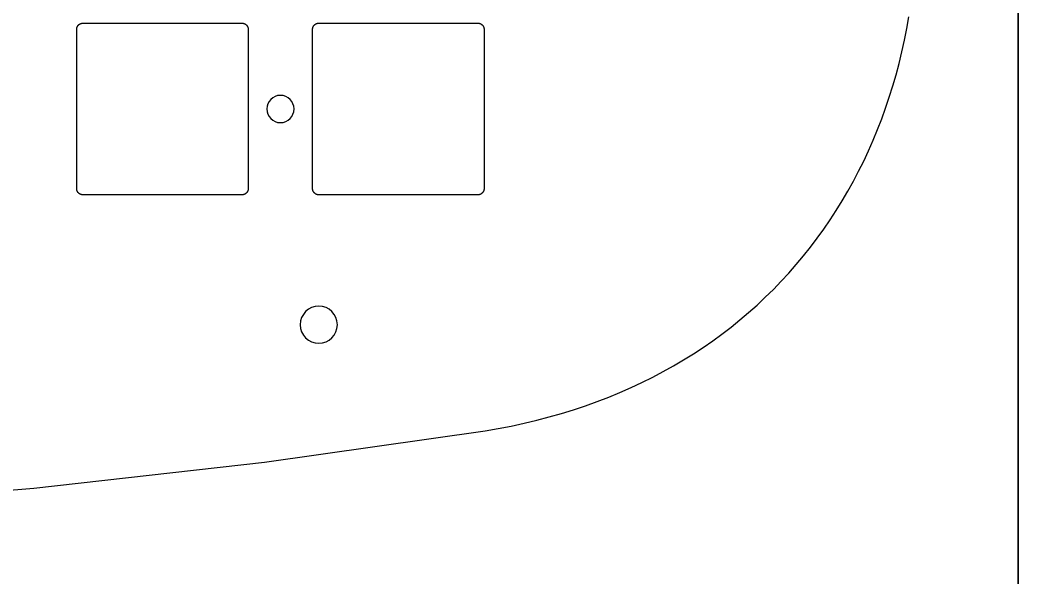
# Model space of a CAD drawing. Extents: x -770 to 754, y -86 to 233.
# Drawn here: x 368.9 to 449.5, y 63.1 to 108 of the extents above; entities that cross this region are included whole.
import ezdxf

# ---------------------------------------------------------------- set-up
doc = ezdxf.new("R2010")
doc.units = 0
doc.layers.add('2D_ACR_PLOT$CUT2', color=3, linetype='CONTINUOUS')
doc.layers.add('2D_ACR_PLOT$NOPRINT', color=200, linetype='CONTINUOUS')

msp = doc.modelspace()

# ---------------------------------------------------------------- linework, layer by layer
at = {"layer": '2D_ACR_PLOT$CUT2'}
for p, q in [((440.493, 107.337), (440.664, 108.29)), ((373.449, 107.291), (373.45, 107.308)), ((373.449, 107.274), (373.449, 107.291)), ((373.449, 94.424), (373.449, 107.274)), ((373.45, 107.308), (373.451, 107.325)), ((373.451, 107.325), (373.453, 107.342)), ((373.453, 107.342), (373.456, 107.359)), ((373.456, 107.359), (373.459, 107.376)), ((373.459, 107.376), (373.463, 107.392)), ((373.463, 107.392), (373.467, 107.409)), ((373.467, 107.409), (373.472, 107.425)), ((373.472, 107.425), (373.478, 107.441)), ((373.478, 107.441), (373.484, 107.457)), ((373.484, 107.457), (373.49, 107.473)), ((373.49, 107.473), (373.497, 107.489)), ((373.497, 107.489), (373.505, 107.504)), ((373.505, 107.504), (373.513, 107.519)), ((373.513, 107.519), (373.521, 107.534)), ((373.521, 107.534), (373.531, 107.548)), ((373.531, 107.548), (373.54, 107.562)), ((373.54, 107.562), (373.55, 107.576)), ((373.55, 107.576), (373.561, 107.589)), ((373.561, 107.589), (373.572, 107.603)), ((373.572, 107.603), (373.583, 107.615)), ((373.583, 107.615), (373.595, 107.627)), ((373.595, 107.627), (373.607, 107.639)), ((373.607, 107.639), (373.62, 107.651)), ((373.62, 107.651), (373.633, 107.662)), ((373.633, 107.662), (373.647, 107.672)), ((373.647, 107.672), (373.66, 107.682)), ((373.66, 107.682), (373.674, 107.692)), ((373.674, 107.692), (373.689, 107.701)), ((373.689, 107.701), (373.704, 107.71)), ((373.704, 107.71), (373.719, 107.718)), ((373.719, 107.718), (373.734, 107.725)), ((373.734, 107.725), (373.749, 107.733)), ((373.749, 107.733), (373.765, 107.739)), ((373.765, 107.739), (373.781, 107.745)), ((373.781, 107.745), (373.797, 107.751)), ((373.797, 107.751), (373.814, 107.755)), ((373.814, 107.755), (373.83, 107.76)), ((373.83, 107.76), (373.847, 107.763)), ((373.847, 107.763), (373.864, 107.767)), ((373.864, 107.767), (373.881, 107.769)), ((373.881, 107.769), (373.898, 107.771)), ((373.898, 107.771), (373.915, 107.773)), ((373.915, 107.773), (373.932, 107.774)), ((373.932, 107.774), (373.949, 107.774)), ((373.949, 107.774), (386.799, 107.774)), ((386.799, 107.774), (386.816, 107.774)), ((386.816, 107.774), (386.833, 107.773)), ((386.833, 107.773), (386.85, 107.771)), ((386.85, 107.771), (386.867, 107.769)), ((386.867, 107.769), (386.884, 107.767)), ((386.884, 107.767), (386.9, 107.763)), ((386.9, 107.763), (386.917, 107.76)), ((386.917, 107.76), (386.934, 107.755)), ((386.934, 107.755), (386.95, 107.751)), ((386.95, 107.751), (386.966, 107.745)), ((386.966, 107.745), (386.982, 107.739)), ((386.982, 107.739), (386.998, 107.733)), ((386.998, 107.733), (387.013, 107.725)), ((387.013, 107.725), (387.029, 107.718)), ((387.029, 107.718), (387.044, 107.71)), ((387.044, 107.71), (387.058, 107.701)), ((387.058, 107.701), (387.073, 107.692)), ((387.073, 107.692), (387.087, 107.682)), ((387.087, 107.682), (387.101, 107.672)), ((387.101, 107.672), (387.114, 107.662)), ((387.114, 107.662), (387.127, 107.651)), ((387.127, 107.651), (387.14, 107.639)), ((387.14, 107.639), (387.152, 107.627)), ((387.152, 107.627), (387.164, 107.615)), ((387.164, 107.615), (387.176, 107.603)), ((387.176, 107.603), (387.187, 107.589)), ((387.187, 107.589), (387.197, 107.576)), ((387.197, 107.576), (387.207, 107.562)), ((387.207, 107.562), (387.217, 107.548)), ((387.217, 107.548), (387.226, 107.534)), ((387.226, 107.534), (387.234, 107.519)), ((387.234, 107.519), (387.243, 107.504)), ((387.243, 107.504), (387.25, 107.489)), ((387.25, 107.489), (387.257, 107.473)), ((387.257, 107.473), (387.264, 107.457)), ((387.264, 107.457), (387.27, 107.441)), ((387.27, 107.441), (387.275, 107.425)), ((387.275, 107.425), (387.28, 107.409)), ((387.28, 107.409), (387.284, 107.392)), ((387.284, 107.392), (387.288, 107.376)), ((387.288, 107.376), (387.291, 107.359)), ((387.291, 107.359), (387.294, 107.342)), ((387.294, 107.342), (387.296, 107.325)), ((387.296, 107.325), (387.297, 107.308)), ((387.297, 107.308), (387.298, 107.291)), ((387.298, 107.291), (387.299, 107.274)), ((387.299, 107.274), (387.299, 94.424)), ((392.499, 107.291), (392.5, 107.308)), ((392.499, 107.274), (392.499, 107.291)), ((392.499, 94.424), (392.499, 107.274)), ((392.5, 107.308), (392.501, 107.325)), ((392.501, 107.325), (392.503, 107.342)), ((392.503, 107.342), (392.506, 107.359)), ((392.506, 107.359), (392.509, 107.376)), ((392.509, 107.376), (392.513, 107.392)), ((392.513, 107.392), (392.517, 107.409)), ((392.517, 107.409), (392.522, 107.425)), ((392.522, 107.425), (392.528, 107.441)), ((392.528, 107.441), (392.534, 107.457)), ((392.534, 107.457), (392.54, 107.473)), ((392.54, 107.473), (392.547, 107.489)), ((392.547, 107.489), (392.555, 107.504)), ((392.555, 107.504), (392.563, 107.519)), ((392.563, 107.519), (392.571, 107.534)), ((392.571, 107.534), (392.581, 107.548)), ((392.581, 107.548), (392.59, 107.562)), ((392.59, 107.562), (392.6, 107.576)), ((392.6, 107.576), (392.611, 107.589)), ((392.611, 107.589), (392.622, 107.603)), ((392.622, 107.603), (392.633, 107.615)), ((392.633, 107.615), (392.645, 107.627)), ((392.645, 107.627), (392.657, 107.639)), ((392.657, 107.639), (392.67, 107.651)), ((392.67, 107.651), (392.683, 107.662)), ((392.683, 107.662), (392.697, 107.672)), ((392.697, 107.672), (392.71, 107.682)), ((392.71, 107.682), (392.724, 107.692)), ((392.724, 107.692), (392.739, 107.701)), ((392.739, 107.701), (392.754, 107.71)), ((392.754, 107.71), (392.769, 107.718)), ((392.769, 107.718), (392.784, 107.725)), ((392.784, 107.725), (392.799, 107.733)), ((392.799, 107.733), (392.815, 107.739)), ((392.815, 107.739), (392.831, 107.745)), ((392.831, 107.745), (392.847, 107.751)), ((392.847, 107.751), (392.864, 107.755)), ((392.864, 107.755), (392.88, 107.76)), ((392.88, 107.76), (392.897, 107.763)), ((392.897, 107.763), (392.914, 107.767)), ((392.914, 107.767), (392.931, 107.769)), ((392.931, 107.769), (392.948, 107.771)), ((392.948, 107.771), (392.965, 107.773)), ((392.965, 107.773), (392.982, 107.774)), ((392.982, 107.774), (392.999, 107.774)), ((392.999, 107.774), (405.849, 107.774)), ((405.849, 107.774), (405.866, 107.774)), ((405.866, 107.774), (405.883, 107.773)), ((405.883, 107.773), (405.9, 107.771)), ((405.9, 107.771), (405.917, 107.769)), ((405.917, 107.769), (405.934, 107.767)), ((405.934, 107.767), (405.95, 107.763)), ((405.95, 107.763), (405.967, 107.76)), ((405.967, 107.76), (405.984, 107.755)), ((405.984, 107.755), (406, 107.751)), ((406, 107.751), (406.016, 107.745)), ((406.016, 107.745), (406.032, 107.739)), ((406.032, 107.739), (406.048, 107.733)), ((406.048, 107.733), (406.063, 107.725)), ((406.063, 107.725), (406.079, 107.718)), ((406.079, 107.718), (406.094, 107.71)), ((406.094, 107.71), (406.108, 107.701)), ((406.108, 107.701), (406.123, 107.692)), ((406.123, 107.692), (406.137, 107.682)), ((406.137, 107.682), (406.151, 107.672)), ((406.151, 107.672), (406.164, 107.662)), ((406.164, 107.662), (406.177, 107.651)), ((406.177, 107.651), (406.19, 107.639)), ((406.19, 107.639), (406.202, 107.627)), ((406.202, 107.627), (406.214, 107.615)), ((406.214, 107.615), (406.226, 107.603)), ((406.226, 107.603), (406.237, 107.589)), ((406.237, 107.589), (406.247, 107.576)), ((406.247, 107.576), (406.257, 107.562)), ((406.257, 107.562), (406.267, 107.548)), ((406.267, 107.548), (406.276, 107.534)), ((406.276, 107.534), (406.284, 107.519)), ((406.284, 107.519), (406.293, 107.504)), ((406.293, 107.504), (406.3, 107.489)), ((406.3, 107.489), (406.307, 107.473)), ((406.307, 107.473), (406.314, 107.457)), ((406.314, 107.457), (406.32, 107.441)), ((406.32, 107.441), (406.325, 107.425)), ((406.325, 107.425), (406.33, 107.409)), ((406.33, 107.409), (406.334, 107.392)), ((406.334, 107.392), (406.338, 107.376)), ((406.338, 107.376), (406.341, 107.359)), ((406.341, 107.359), (406.344, 107.342)), ((406.344, 107.342), (406.346, 107.325)), ((406.346, 107.325), (406.347, 107.308)), ((406.347, 107.308), (406.348, 107.291)), ((406.348, 107.291), (406.349, 107.274)), ((406.349, 107.274), (406.349, 94.424)), ((440.304, 106.393), (440.493, 107.337)), ((440.095, 105.458), (440.304, 106.393)), ((439.869, 104.532), (440.095, 105.458)), ((439.624, 103.615), (439.869, 104.532)), ((439.361, 102.708), (439.624, 103.615)), ((439.079, 101.812), (439.361, 102.708)), ((438.779, 100.925), (439.079, 101.812)), ((438.462, 100.048), (438.779, 100.925)), ((438.126, 99.182), (438.462, 100.048)), ((437.772, 98.327), (438.126, 99.182)), ((437.4, 97.483), (437.772, 98.327)), ((437.011, 96.65), (437.4, 97.483)), ((436.603, 95.829), (437.011, 96.65)), ((436.178, 95.019), (436.603, 95.829)), ((373.449, 94.407), (373.449, 94.424)), ((373.45, 94.39), (373.449, 94.407)), ((373.451, 94.373), (373.45, 94.39)), ((373.453, 94.356), (373.451, 94.373)), ((373.456, 94.339), (373.453, 94.356)), ((373.459, 94.322), (373.456, 94.339)), ((373.463, 94.306), (373.459, 94.322)), ((387.288, 94.322), (387.284, 94.306)), ((387.291, 94.339), (387.288, 94.322)), ((387.294, 94.356), (387.291, 94.339)), ((387.296, 94.373), (387.294, 94.356)), ((387.297, 94.39), (387.296, 94.373)), ((387.298, 94.407), (387.297, 94.39)), ((387.299, 94.424), (387.298, 94.407)), ((392.499, 94.407), (392.499, 94.424)), ((392.5, 94.39), (392.499, 94.407)), ((392.501, 94.373), (392.5, 94.39)), ((392.503, 94.356), (392.501, 94.373)), ((392.506, 94.339), (392.503, 94.356)), ((392.509, 94.322), (392.506, 94.339)), ((392.513, 94.306), (392.509, 94.322)), ((406.338, 94.322), (406.334, 94.306)), ((406.341, 94.339), (406.338, 94.322)), ((406.344, 94.356), (406.341, 94.339)), ((406.346, 94.373), (406.344, 94.356)), ((406.347, 94.39), (406.346, 94.373)), ((406.348, 94.407), (406.347, 94.39)), ((406.349, 94.424), (406.348, 94.407)), ((435.735, 94.221), (436.178, 95.019)), ((373.467, 94.289), (373.463, 94.306)), ((373.472, 94.273), (373.467, 94.289)), ((373.478, 94.256), (373.472, 94.273)), ((373.484, 94.241), (373.478, 94.256)), ((373.49, 94.225), (373.484, 94.241)), ((373.497, 94.209), (373.49, 94.225)), ((373.505, 94.194), (373.497, 94.209)), ((373.513, 94.179), (373.505, 94.194)), ((373.521, 94.164), (373.513, 94.179)), ((373.531, 94.15), (373.521, 94.164)), ((373.54, 94.136), (373.531, 94.15)), ((373.55, 94.122), (373.54, 94.136)), ((373.561, 94.108), (373.55, 94.122)), ((373.572, 94.095), (373.561, 94.108)), ((373.583, 94.083), (373.572, 94.095)), ((373.595, 94.07), (373.583, 94.083)), ((373.607, 94.059), (373.595, 94.07)), ((373.62, 94.047), (373.607, 94.059)), ((373.633, 94.036), (373.62, 94.047)), ((373.647, 94.026), (373.633, 94.036)), ((373.66, 94.015), (373.647, 94.026)), ((373.674, 94.006), (373.66, 94.015)), ((373.689, 93.997), (373.674, 94.006)), ((373.704, 93.988), (373.689, 93.997)), ((373.719, 93.98), (373.704, 93.988)), ((373.734, 93.972), (373.719, 93.98)), ((373.749, 93.965), (373.734, 93.972)), ((373.765, 93.959), (373.749, 93.965)), ((373.781, 93.953), (373.765, 93.959)), ((373.797, 93.947), (373.781, 93.953)), ((373.814, 93.942), (373.797, 93.947)), ((373.83, 93.938), (373.814, 93.942)), ((373.847, 93.934), (373.83, 93.938)), ((373.864, 93.931), (373.847, 93.934)), ((373.881, 93.929), (373.864, 93.931)), ((373.898, 93.927), (373.881, 93.929)), ((373.915, 93.925), (373.898, 93.927)), ((373.932, 93.924), (373.915, 93.925)), ((373.949, 93.924), (373.932, 93.924)), ((386.799, 93.924), (373.949, 93.924)), ((386.816, 93.924), (386.799, 93.924)), ((386.833, 93.925), (386.816, 93.924)), ((386.85, 93.927), (386.833, 93.925)), ((386.867, 93.929), (386.85, 93.927)), ((386.884, 93.931), (386.867, 93.929)), ((386.9, 93.934), (386.884, 93.931)), ((386.917, 93.938), (386.9, 93.934)), ((386.934, 93.942), (386.917, 93.938)), ((386.95, 93.947), (386.934, 93.942)), ((386.966, 93.953), (386.95, 93.947)), ((386.982, 93.959), (386.966, 93.953)), ((386.998, 93.965), (386.982, 93.959)), ((387.013, 93.972), (386.998, 93.965)), ((387.029, 93.98), (387.013, 93.972)), ((387.044, 93.988), (387.029, 93.98)), ((387.058, 93.997), (387.044, 93.988)), ((387.073, 94.006), (387.058, 93.997)), ((387.087, 94.015), (387.073, 94.006)), ((387.101, 94.026), (387.087, 94.015)), ((387.114, 94.036), (387.101, 94.026)), ((387.127, 94.047), (387.114, 94.036)), ((387.14, 94.059), (387.127, 94.047)), ((387.152, 94.07), (387.14, 94.059)), ((387.164, 94.083), (387.152, 94.07)), ((387.176, 94.095), (387.164, 94.083)), ((387.187, 94.108), (387.176, 94.095)), ((387.197, 94.122), (387.187, 94.108)), ((387.207, 94.136), (387.197, 94.122)), ((387.217, 94.15), (387.207, 94.136)), ((387.226, 94.164), (387.217, 94.15)), ((387.234, 94.179), (387.226, 94.164)), ((387.243, 94.194), (387.234, 94.179)), ((387.25, 94.209), (387.243, 94.194)), ((387.257, 94.225), (387.25, 94.209)), ((387.264, 94.241), (387.257, 94.225)), ((387.27, 94.256), (387.264, 94.241)), ((387.275, 94.273), (387.27, 94.256)), ((387.28, 94.289), (387.275, 94.273)), ((387.284, 94.306), (387.28, 94.289)), ((392.517, 94.289), (392.513, 94.306)), ((392.522, 94.273), (392.517, 94.289)), ((392.528, 94.256), (392.522, 94.273)), ((392.534, 94.241), (392.528, 94.256)), ((392.54, 94.225), (392.534, 94.241)), ((392.547, 94.209), (392.54, 94.225)), ((392.555, 94.194), (392.547, 94.209)), ((392.563, 94.179), (392.555, 94.194)), ((392.571, 94.164), (392.563, 94.179)), ((392.581, 94.15), (392.571, 94.164)), ((392.59, 94.136), (392.581, 94.15)), ((392.6, 94.122), (392.59, 94.136)), ((392.611, 94.108), (392.6, 94.122)), ((392.622, 94.095), (392.611, 94.108)), ((392.633, 94.083), (392.622, 94.095)), ((392.645, 94.07), (392.633, 94.083)), ((392.657, 94.059), (392.645, 94.07)), ((392.67, 94.047), (392.657, 94.059)), ((392.683, 94.036), (392.67, 94.047)), ((392.697, 94.026), (392.683, 94.036)), ((392.71, 94.015), (392.697, 94.026)), ((392.724, 94.006), (392.71, 94.015)), ((392.739, 93.997), (392.724, 94.006)), ((392.754, 93.988), (392.739, 93.997)), ((392.769, 93.98), (392.754, 93.988)), ((392.784, 93.972), (392.769, 93.98)), ((392.799, 93.965), (392.784, 93.972)), ((392.815, 93.959), (392.799, 93.965)), ((392.831, 93.953), (392.815, 93.959)), ((392.847, 93.947), (392.831, 93.953)), ((392.864, 93.942), (392.847, 93.947)), ((392.88, 93.938), (392.864, 93.942)), ((392.897, 93.934), (392.88, 93.938)), ((392.914, 93.931), (392.897, 93.934)), ((392.931, 93.929), (392.914, 93.931)), ((392.948, 93.927), (392.931, 93.929)), ((392.965, 93.925), (392.948, 93.927)), ((392.982, 93.924), (392.965, 93.925)), ((392.999, 93.924), (392.982, 93.924)), ((405.849, 93.924), (392.999, 93.924)), ((405.866, 93.924), (405.849, 93.924)), ((405.883, 93.925), (405.866, 93.924)), ((405.9, 93.927), (405.883, 93.925)), ((405.917, 93.929), (405.9, 93.927)), ((405.934, 93.931), (405.917, 93.929)), ((405.95, 93.934), (405.934, 93.931)), ((405.967, 93.938), (405.95, 93.934)), ((405.984, 93.942), (405.967, 93.938)), ((406, 93.947), (405.984, 93.942)), ((406.016, 93.953), (406, 93.947)), ((406.032, 93.959), (406.016, 93.953)), ((406.048, 93.965), (406.032, 93.959)), ((406.063, 93.972), (406.048, 93.965)), ((406.079, 93.98), (406.063, 93.972)), ((406.094, 93.988), (406.079, 93.98)), ((406.108, 93.997), (406.094, 93.988)), ((406.123, 94.006), (406.108, 93.997)), ((406.137, 94.015), (406.123, 94.006)), ((406.151, 94.026), (406.137, 94.015)), ((406.164, 94.036), (406.151, 94.026)), ((406.177, 94.047), (406.164, 94.036)), ((406.19, 94.059), (406.177, 94.047)), ((406.202, 94.07), (406.19, 94.059)), ((406.214, 94.083), (406.202, 94.07)), ((406.226, 94.095), (406.214, 94.083)), ((406.237, 94.108), (406.226, 94.095)), ((406.247, 94.122), (406.237, 94.108)), ((406.257, 94.136), (406.247, 94.122)), ((406.267, 94.15), (406.257, 94.136)), ((406.276, 94.164), (406.267, 94.15)), ((406.284, 94.179), (406.276, 94.164)), ((406.293, 94.194), (406.284, 94.179)), ((406.3, 94.209), (406.293, 94.194)), ((406.307, 94.225), (406.3, 94.209)), ((406.314, 94.241), (406.307, 94.225)), ((406.32, 94.256), (406.314, 94.241)), ((406.325, 94.273), (406.32, 94.256)), ((406.33, 94.289), (406.325, 94.273)), ((406.334, 94.306), (406.33, 94.289)), ((435.275, 93.435), (435.735, 94.221)), ((434.797, 92.662), (435.275, 93.435)), ((433.788, 91.153), (434.301, 91.901)), ((434.301, 91.901), (434.797, 92.662)), ((433.258, 90.417), (433.788, 91.153)), ((432.711, 89.695), (433.258, 90.417)), ((432.146, 88.987), (432.711, 89.695)), ((431.564, 88.292), (432.146, 88.987)), ((430.965, 87.611), (431.564, 88.292)), ((430.349, 86.944), (430.965, 87.611)), ((429.065, 85.653), (429.715, 86.291)), ((429.715, 86.291), (430.349, 86.944)), ((428.399, 85.029), (429.065, 85.653)), ((427.715, 84.421), (428.399, 85.029)), ((427.014, 83.827), (427.715, 84.421)), ((425.564, 82.687), (426.297, 83.249)), ((426.297, 83.249), (427.014, 83.827)), ((424.813, 82.14), (425.564, 82.687)), ((423.263, 81.096), (424.047, 81.61)), ((424.047, 81.61), (424.813, 82.14)), ((422.464, 80.598), (423.263, 81.096)), ((420.816, 79.653), (421.648, 80.117)), ((421.648, 80.117), (422.464, 80.598)), ((419.103, 78.777), (419.968, 79.206)), ((419.968, 79.206), (420.816, 79.653)), ((417.327, 77.971), (418.223, 78.365)), ((418.223, 78.365), (419.103, 78.777)), ((415.486, 77.237), (416.414, 77.595)), ((416.414, 77.595), (417.327, 77.971)), ((413.583, 76.578), (414.542, 76.898)), ((414.542, 76.898), (415.486, 77.237)), ((410.61, 75.73), (411.616, 75.994)), ((411.616, 75.994), (412.607, 76.276)), ((412.607, 76.276), (413.583, 76.578)), ((406.43, 74.876), (407.498, 75.059)), ((407.498, 75.059), (408.551, 75.263)), ((408.551, 75.263), (409.588, 75.487)), ((409.588, 75.487), (410.61, 75.73)), ((388.603, 72.337), (406.43, 74.876)), ((369.983, 70.252), (388.603, 72.337)), ((351.231, 68.608), (369.983, 70.252))]:
    msp.add_line(p, q, dxfattribs=at)
at = {"layer": '2D_ACR_PLOT$CUT2', "extrusion": (0, 0, -1)}
for centre, radius in [((-389.899, 100.849), 1.1), ((-392.999, 83.437), 1.5)]:
    msp.add_circle(centre, radius, dxfattribs=at)
at = {"layer": '2D_ACR_PLOT$NOPRINT'}
for p, q in [((449.475, -86.289), (449.475, 218.511)), ((449.475, 218.511), (449.475, -86.289))]:
    msp.add_line(p, q, dxfattribs=at)

doc.saveas('drawing.dxf')
